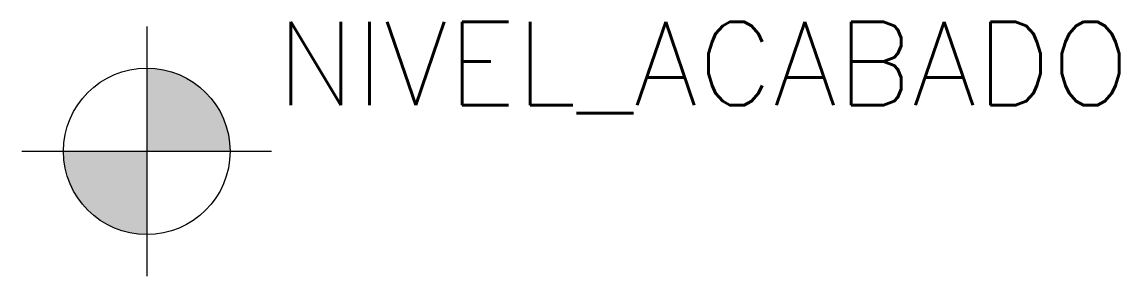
# Model space of a CAD drawing. Header units: millimetres. Extents: x 4.25 to 6.89, y 4.55 to 5.16.
import ezdxf

# ---------------------------------------------------------------- set-up
doc = ezdxf.new("R2010")
doc.units = ezdxf.units.MM
doc.header["$LTSCALE"] = 10
doc.styles.add('r80', font='romans.shx')

msp = doc.modelspace()

# ---------------------------------------------------------------- hatches: boundary and pattern name
h = msp.add_hatch(color=256)
h.paths.add_polyline_path([(4.5533, 4.8465), (4.3533, 4.8465, 0.414214), (4.5533, 4.6465)])
h.paths.add_polyline_path([(4.5533, 5.0464), (4.5533, 4.8465), (4.7533, 4.8465, 0.414214)])

# ---------------------------------------------------------------- linework, layer by layer
for p, q in [((4.5533, 5.1462), (4.5533, 4.5468)), ((4.2536, 4.8465), (4.8531, 4.8465))]:
    msp.add_line(p, q)
msp.add_circle((4.5533, 4.8465), 0.2)

# ---------------------------------------------------------------- texts
at = {"style": 'r80'}
msp.add_attdef('NIVEL_ACABADO', (4.8649, 4.9574), '', height=0.2, dxfattribs=at)

doc.saveas('drawing.dxf')
